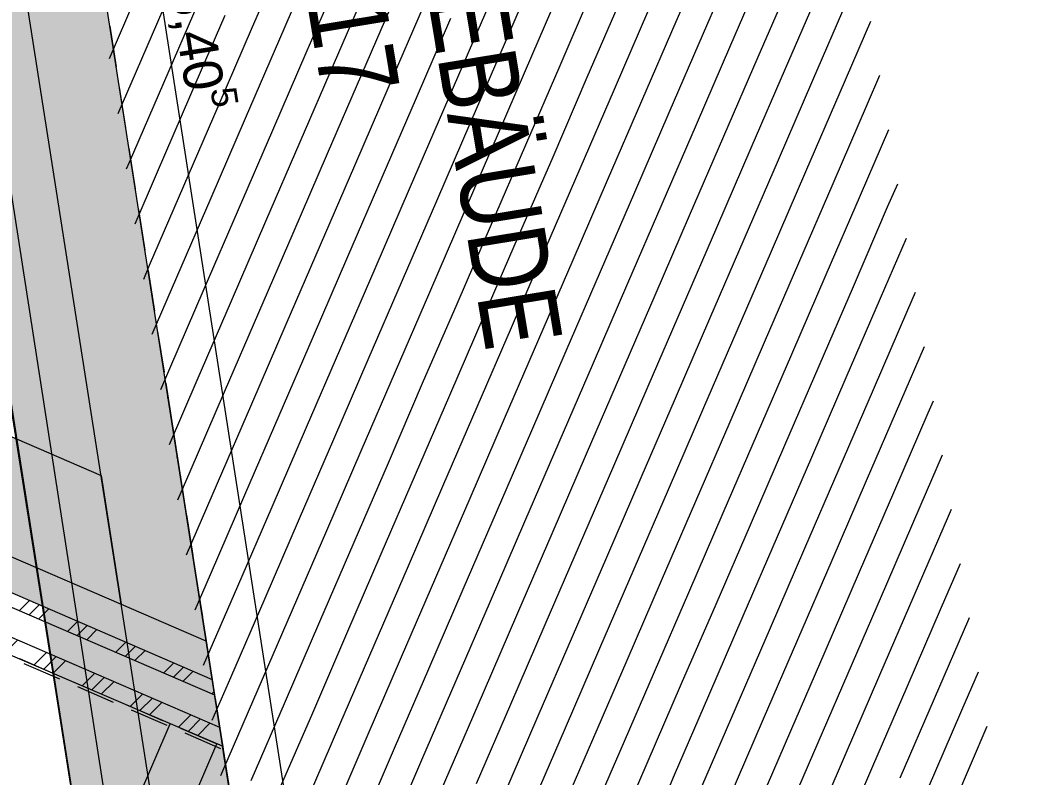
# Model space of a CAD drawing. Header units: millimetres. Extents: x 12535370 to 12592842, y 356201668 to 356234587.
# Drawn here: x 12557001 to 12559566, y 356207941 to 356209884 of the extents above; entities that cross this region are included whole.
import ezdxf
from ezdxf.enums import TextEntityAlignment as Align

# ---------------------------------------------------------------- set-up
doc = ezdxf.new("R2010")
doc.units = ezdxf.units.MM
doc.header["$MEASUREMENT"] = 0
for name, pattern in [('Dot & Dashed', [6702.78, 3527.78, -1763.89, 0, -1411.11]), ('Hidden', [158.75, 105.833333, -52.916667]), ('Strich 2_1mm', [150, 100, -50])]:
    doc.linetypes.add(name, pattern=pattern)
for name, color, linetype in [('New_015 Innenwände', 7, 'Continuous'), ('New_045 Dachkonstruktionen', 7, 'Continuous'), ('New_080 Raumdefinitionen', 7, 'Continuous'), ('New_290 Raster _ Achsen', 7, 'Continuous'), ('New_GRUNDSTÜCKSGRENZE', 7, 'Continuous')]:
    doc.layers.add(name, color=color, linetype=linetype)
for name, color, linetype, lineweight in [('New_015 Innenwände_Pen_No__1', 7, 'Continuous', 13), ('New_045 Dachkonstruktionen_Pen_No__1', 7, 'Continuous', 13), ('New_255 Plangrafiken_Pen_No__1', 7, 'Continuous', 13), ('New_255 Plangrafiken_Pen_No__39', 8, 'Continuous', 13), ('New_290 Raster _ Achsen_Pen_No__108', 7, 'Continuous', 13), ('New_GRUNDSTÜCKSGRENZE_Pen_No__1', 7, 'Continuous', 13)]:
    doc.layers.add(name, color=color, linetype=linetype, lineweight=lineweight)
doc.styles.add('GENERATED_STYLE_1', font='arial.ttf')
doc.styles.add('GENERATED_STYLE_2', font='arial.ttf', dxfattribs={"width": 0.8})
doc.dimstyles.new('GENERATED_STYLE__1', dxfattribs={"dimtxt": 125, "dimasz": 47.5, "dimexe": 0.18, "dimexo": 2, "dimgap": 0, "dimtad": 1, "dimlfac": 0.001, "dimzin": 0, "dimdsep": 46, "dimtxsty": 'GENERATED_STYLE_1', "dimblk": 'ARROWHEAD_2', "dimblk1": 'ARROWHEAD_2', "dimblk2": 'ARROWHEAD_2', "dimcen": 0.09, "dimclrd": 7, "dimclre": 7, "dimclrt": 7, "dimadec": 0, "dimazin": 0, "dimtfac": 1, "dimtdec": 4, "dimtmove": 0, "dimatfit": 3, "dimfxl": 1, "dimtolj": 1, "dimtzin": 0, "dimarcsym": 0})
doc.dimstyles.new('GENERATED_STYLE__2', dxfattribs={"dimtxt": 100, "dimasz": 47.5, "dimexe": 0.18, "dimexo": 2, "dimgap": 0, "dimtad": 1, "dimlfac": 0.001, "dimzin": 0, "dimdsep": 46, "dimtxsty": 'GENERATED_STYLE_1', "dimblk": 'ARROWHEAD_2', "dimblk1": 'ARROWHEAD_2', "dimblk2": 'ARROWHEAD_2', "dimcen": 0.09, "dimclrd": 7, "dimclre": 7, "dimclrt": 7, "dimadec": 0, "dimazin": 0, "dimtfac": 1, "dimtdec": 4, "dimtmove": 0, "dimatfit": 3, "dimfxl": 1, "dimtolj": 1, "dimtzin": 0, "dimarcsym": 0})
pattern_1 = [(45, (12240439.16, 356160438.36), (-88.38835, 88.38835), []), (45, (12240421.48, 356160456.03), (-88.38835, 88.38835), []), (45, (12240403.8, 356160473.71), (-88.38835, 88.38835), [])]
pattern_2 = [(246.636458, (12240439.157, 356160438.356), (-47.701051, 20.606061), [30, -60]), (246.636458, (12240445.16, 356160386.74), (-47.701051, 20.606061), [30, -60]), (306.636458, (12240427.26, 356160410.815), (41.695898, 31.007291), [30, -60]), (306.636458, (12240474.96, 356160390.21), (41.695898, 31.007291), [30, -60]), (6.636458, (12240439.157, 356160438.356), (-6.005153, 51.613352), [30, -60]), (6.636458, (12240486.86, 356160417.75), (-6.005153, 51.613352), [30, -60])]

# ---------------------------------------------------------------- blocks, each defined once
blk = doc.blocks.new('*X17', base_point=(12240439.2, 356160438.4))
at = {"layer": 'New_255 Plangrafiken_Pen_No__39', "color": 8, "linetype": 'Continuous', "lineweight": 13}
for p, q in [((12557684.6, 356210069.6), (12557596.6, 356209865.7)), ((12557684.6, 356210069.6), (12557596.6, 356209865.7)), ((12558771.5, 356210084), (12558683.4, 356209880.1)), ((12558771.5, 356210084), (12558683.4, 356209880.1)), ((12557754.7, 356210039.3), (12557666.6, 356209835.4)), ((12557754.7, 356210039.3), (12557666.6, 356209835.4)), ((12558263.1, 356210061.7), (12558175, 356209857.8)), ((12558263.1, 356210061.7), (12558175, 356209857.8)), ((12558841.6, 356210053.8), (12558753.5, 356209849.8)), ((12558841.6, 356210053.8), (12558753.5, 356209849.8)), ((12558333.2, 356210031.4), (12558245.1, 356209827.5)), ((12558333.2, 356210031.4), (12558245.1, 356209827.5)), ((12558911.6, 356210023.5), (12558823.6, 356209819.6)), ((12558911.6, 356210023.5), (12558823.6, 356209819.6)), ((12557316.3, 356209986.7), (12557229.2, 356209785)), ((12557316.3, 356209986.7), (12557229.2, 356209785)), ((12557824.8, 356210009.1), (12557736.7, 356209805.2)), ((12557824.8, 356210009.1), (12557736.7, 356209805.2)), ((12558403.2, 356210001.2), (12558315.1, 356209797.3)), ((12558403.2, 356210001.2), (12558315.1, 356209797.3)), ((12558981.7, 356209993.2), (12558893.6, 356209789.3)), ((12558981.7, 356209993.2), (12558893.6, 356209789.3)), ((12557894.8, 356209978.8), (12557806.7, 356209774.9)), ((12557894.8, 356209978.8), (12557806.7, 356209774.9)), ((12558473.3, 356209970.9), (12558385.2, 356209767)), ((12558473.3, 356209970.9), (12558385.2, 356209767)), ((12559051.7, 356209963), (12558963.7, 356209759.1)), ((12559051.7, 356209963), (12558963.7, 356209759.1)), ((12557386.4, 356209956.5), (12557298.3, 356209752.6)), ((12557386.4, 356209956.5), (12557298.3, 356209752.6)), ((12557964.9, 356209948.6), (12557876.8, 356209744.7)), ((12557964.9, 356209948.6), (12557876.8, 356209744.7)), ((12558543.3, 356209940.6), (12558455.2, 356209736.7)), ((12558543.3, 356209940.6), (12558455.2, 356209736.7)), ((12557456.5, 356209926.2), (12557368.4, 356209722.3)), ((12557456.5, 356209926.2), (12557368.4, 356209722.3)), ((12558034.9, 356209918.3), (12557946.8, 356209714.4)), ((12558034.9, 356209918.3), (12557946.8, 356209714.4)), ((12558613.4, 356209910.4), (12558525.3, 356209706.5)), ((12558613.4, 356209910.4), (12558525.3, 356209706.5)), ((12559121.8, 356209932.7), (12559033.7, 356209728.8)), ((12559121.8, 356209932.7), (12559033.7, 356209728.8)), ((12557526.5, 356209896), (12557438.4, 356209692.1)), ((12557526.5, 356209896), (12557438.4, 356209692.1)), ((12558105, 356209888), (12558016.9, 356209684.1)), ((12558105, 356209888), (12558016.9, 356209684.1)), ((12557596.6, 356209865.7), (12557508.5, 356209661.8)), ((12557596.6, 356209865.7), (12557508.5, 356209661.8)), ((12558175, 356209857.8), (12558086.9, 356209653.9)), ((12558175, 356209857.8), (12558086.9, 356209653.9)), ((12558683.4, 356209880.1), (12558595.4, 356209676.2)), ((12558683.4, 356209880.1), (12558595.4, 356209676.2)), ((12559182.6, 356209880.9), (12559103.8, 356209698.5)), ((12559182.6, 356209880.9), (12559103.8, 356209698.5)), ((12557666.6, 356209835.4), (12557578.5, 356209631.5)), ((12557666.6, 356209835.4), (12557578.5, 356209631.5)), ((12558753.5, 356209849.8), (12558665.4, 356209645.9)), ((12558753.5, 356209849.8), (12558665.4, 356209645.9)), ((12558245.1, 356209827.5), (12558157, 356209623.6)), ((12558245.1, 356209827.5), (12558157, 356209623.6)), ((12558823.6, 356209819.6), (12558735.5, 356209615.7)), ((12558823.6, 356209819.6), (12558735.5, 356209615.7)), ((12557736.7, 356209805.2), (12557648.6, 356209601.3)), ((12557736.7, 356209805.2), (12557648.6, 356209601.3)), ((12558315.1, 356209797.3), (12558227.1, 356209593.3)), ((12558315.1, 356209797.3), (12558227.1, 356209593.3)), ((12558893.6, 356209789.3), (12558805.5, 356209585.4)), ((12558893.6, 356209789.3), (12558805.5, 356209585.4)), ((12557806.7, 356209774.9), (12557718.6, 356209571)), ((12557806.7, 356209774.9), (12557718.6, 356209571)), ((12558385.2, 356209767), (12558297.1, 356209563.1)), ((12558385.2, 356209767), (12558297.1, 356209563.1)), ((12558963.7, 356209759.1), (12558875.6, 356209555.2)), ((12558963.7, 356209759.1), (12558875.6, 356209555.2)), ((12557298.3, 356209752.6), (12557251.2, 356209643.5)), ((12557298.3, 356209752.6), (12557251.2, 356209643.5)), ((12557876.8, 356209744.7), (12557788.7, 356209540.7)), ((12557876.8, 356209744.7), (12557788.7, 356209540.7)), ((12558455.2, 356209736.7), (12558367.2, 356209532.8)), ((12558455.2, 356209736.7), (12558367.2, 356209532.8)), ((12559033.7, 356209728.8), (12558945.6, 356209524.9)), ((12559033.7, 356209728.8), (12558945.6, 356209524.9)), ((12559205.5, 356209741.7), (12559173.8, 356209668.3)), ((12559205.5, 356209741.7), (12559173.8, 356209668.3)), ((12557368.4, 356209722.3), (12557280.3, 356209518.4)), ((12557368.4, 356209722.3), (12557280.3, 356209518.4)), ((12557946.8, 356209714.4), (12557858.7, 356209510.5)), ((12557946.8, 356209714.4), (12557858.7, 356209510.5)), ((12558525.3, 356209706.5), (12558437.2, 356209502.6)), ((12558525.3, 356209706.5), (12558437.2, 356209502.6)), ((12557438.4, 356209692.1), (12557350.3, 356209488.1)), ((12557438.4, 356209692.1), (12557350.3, 356209488.1)), ((12558016.9, 356209684.1), (12557928.8, 356209480.2)), ((12558016.9, 356209684.1), (12557928.8, 356209480.2)), ((12559103.8, 356209698.5), (12559015.7, 356209494.6)), ((12559103.8, 356209698.5), (12559015.7, 356209494.6)), ((12557508.5, 356209661.8), (12557420.4, 356209457.9)), ((12557508.5, 356209661.8), (12557420.4, 356209457.9)), ((12558086.9, 356209653.9), (12557998.9, 356209450)), ((12558086.9, 356209653.9), (12557998.9, 356209450)), ((12558595.4, 356209676.2), (12558507.3, 356209472.3)), ((12558595.4, 356209676.2), (12558507.3, 356209472.3)), ((12559173.8, 356209668.3), (12559085.7, 356209464.4)), ((12559173.8, 356209668.3), (12559085.7, 356209464.4)), ((12557578.5, 356209631.5), (12557490.4, 356209427.6)), ((12557578.5, 356209631.5), (12557490.4, 356209427.6)), ((12558665.4, 356209645.9), (12558577.3, 356209442)), ((12558665.4, 356209645.9), (12558577.3, 356209442)), ((12557648.6, 356209601.3), (12557560.5, 356209397.4)), ((12557648.6, 356209601.3), (12557560.5, 356209397.4)), ((12558157, 356209623.6), (12558068.9, 356209419.7)), ((12558157, 356209623.6), (12558068.9, 356209419.7)), ((12558735.5, 356209615.7), (12558647.4, 356209411.8)), ((12558735.5, 356209615.7), (12558647.4, 356209411.8)), ((12559228.5, 356209602.5), (12559155.8, 356209434.1)), ((12559228.5, 356209602.5), (12559155.8, 356209434.1)), ((12558227.1, 356209593.3), (12558139, 356209389.4)), ((12558227.1, 356209593.3), (12558139, 356209389.4)), ((12558805.5, 356209585.4), (12558717.4, 356209381.5)), ((12558805.5, 356209585.4), (12558717.4, 356209381.5)), ((12557718.6, 356209571), (12557630.6, 356209367.1)), ((12557718.6, 356209571), (12557630.6, 356209367.1)), ((12558297.1, 356209563.1), (12558209, 356209359.2)), ((12558297.1, 356209563.1), (12558209, 356209359.2)), ((12558875.6, 356209555.2), (12558787.5, 356209351.2)), ((12558875.6, 356209555.2), (12558787.5, 356209351.2)), ((12557788.7, 356209540.7), (12557700.6, 356209336.8)), ((12557788.7, 356209540.7), (12557700.6, 356209336.8)), ((12558367.2, 356209532.8), (12558279.1, 356209328.9)), ((12558367.2, 356209532.8), (12558279.1, 356209328.9)), ((12558945.6, 356209524.9), (12558857.5, 356209321)), ((12558945.6, 356209524.9), (12558857.5, 356209321)), ((12557280.3, 356209518.4), (12557273.2, 356209501.9)), ((12557280.3, 356209518.4), (12557273.2, 356209501.9)), ((12557858.7, 356209510.5), (12557770.7, 356209306.6)), ((12557858.7, 356209510.5), (12557770.7, 356209306.6)), ((12558437.2, 356209502.6), (12558349.1, 356209298.6)), ((12558437.2, 356209502.6), (12558349.1, 356209298.6)), ((12557350.3, 356209488.1), (12557295.1, 356209360.3)), ((12557350.3, 356209488.1), (12557295.1, 356209360.3)), ((12557928.8, 356209480.2), (12557840.7, 356209276.3)), ((12557928.8, 356209480.2), (12557840.7, 356209276.3)), ((12558507.3, 356209472.3), (12558419.2, 356209268.4)), ((12558507.3, 356209472.3), (12558419.2, 356209268.4)), ((12559015.7, 356209494.6), (12558927.6, 356209290.7)), ((12559015.7, 356209494.6), (12558927.6, 356209290.7)), ((12557420.4, 356209457.9), (12557332.3, 356209254)), ((12557420.4, 356209457.9), (12557332.3, 356209254)), ((12557998.9, 356209450), (12557910.8, 356209246)), ((12557998.9, 356209450), (12557910.8, 356209246)), ((12559085.7, 356209464.4), (12558997.7, 356209260.5)), ((12559085.7, 356209464.4), (12558997.7, 356209260.5)), ((12559251.5, 356209463.3), (12559225.8, 356209403.8)), ((12559251.5, 356209463.3), (12559225.8, 356209403.8)), ((12557490.4, 356209427.6), (12557402.4, 356209223.7)), ((12557490.4, 356209427.6), (12557402.4, 356209223.7)), ((12558577.3, 356209442), (12558489.2, 356209238.1)), ((12558577.3, 356209442), (12558489.2, 356209238.1)), ((12559155.8, 356209434.1), (12559067.7, 356209230.2)), ((12559155.8, 356209434.1), (12559067.7, 356209230.2)), ((12557560.5, 356209397.4), (12557472.4, 356209193.4)), ((12557560.5, 356209397.4), (12557472.4, 356209193.4)), ((12558068.9, 356209419.7), (12557980.8, 356209215.8)), ((12558068.9, 356209419.7), (12557980.8, 356209215.8)), ((12558647.4, 356209411.8), (12558559.3, 356209207.9)), ((12558647.4, 356209411.8), (12558559.3, 356209207.9)), ((12559225.8, 356209403.8), (12559137.8, 356209199.9)), ((12559225.8, 356209403.8), (12559137.8, 356209199.9)), ((12558139, 356209389.4), (12558050.9, 356209185.5)), ((12558139, 356209389.4), (12558050.9, 356209185.5)), ((12558717.4, 356209381.5), (12558629.3, 356209177.6)), ((12558717.4, 356209381.5), (12558629.3, 356209177.6)), ((12557630.6, 356209367.1), (12557542.5, 356209163.2)), ((12557630.6, 356209367.1), (12557542.5, 356209163.2)), ((12558209, 356209359.2), (12558120.9, 356209155.3)), ((12558209, 356209359.2), (12558120.9, 356209155.3)), ((12558787.5, 356209351.2), (12558699.4, 356209147.3)), ((12558787.5, 356209351.2), (12558699.4, 356209147.3)), ((12557700.6, 356209336.8), (12557612.5, 356209132.9)), ((12557700.6, 356209336.8), (12557612.5, 356209132.9)), ((12558279.1, 356209328.9), (12558191, 356209125)), ((12558279.1, 356209328.9), (12558191, 356209125)), ((12558857.5, 356209321), (12558769.5, 356209117.1)), ((12558857.5, 356209321), (12558769.5, 356209117.1)), ((12559274.5, 356209324.1), (12559207.8, 356209169.7)), ((12559274.5, 356209324.1), (12559207.8, 356209169.7)), ((12557770.7, 356209306.6), (12557682.6, 356209102.7)), ((12557770.7, 356209306.6), (12557682.6, 356209102.7)), ((12558349.1, 356209298.6), (12558261, 356209094.7)), ((12558349.1, 356209298.6), (12558261, 356209094.7)), ((12557840.7, 356209276.3), (12557752.6, 356209072.4)), ((12557840.7, 356209276.3), (12557752.6, 356209072.4)), ((12558419.2, 356209268.4), (12558331.1, 356209064.5)), ((12558419.2, 356209268.4), (12558331.1, 356209064.5)), ((12558927.6, 356209290.7), (12558839.5, 356209086.8)), ((12558927.6, 356209290.7), (12558839.5, 356209086.8)), ((12557332.3, 356209254), (12557317.1, 356209218.8)), ((12557332.3, 356209254), (12557317.1, 356209218.8)), ((12557910.8, 356209246), (12557822.7, 356209042.1)), ((12557910.8, 356209246), (12557822.7, 356209042.1)), ((12558997.7, 356209260.5), (12558909.6, 356209056.5)), ((12558997.7, 356209260.5), (12558909.6, 356209056.5)), ((12557402.4, 356209223.7), (12557339.1, 356209077.2)), ((12557402.4, 356209223.7), (12557339.1, 356209077.2)), ((12557980.8, 356209215.8), (12557892.7, 356209011.9)), ((12557980.8, 356209215.8), (12557892.7, 356209011.9)), ((12558489.2, 356209238.1), (12558401.2, 356209034.2)), ((12558489.2, 356209238.1), (12558401.2, 356209034.2)), ((12559067.7, 356209230.2), (12558979.6, 356209026.3)), ((12559067.7, 356209230.2), (12558979.6, 356209026.3)), ((12557472.4, 356209193.4), (12557384.3, 356208989.5)), ((12557472.4, 356209193.4), (12557384.3, 356208989.5)), ((12558559.3, 356209207.9), (12558471.2, 356209003.9)), ((12558559.3, 356209207.9), (12558471.2, 356209003.9)), ((12559137.8, 356209199.9), (12559049.7, 356208996)), ((12559137.8, 356209199.9), (12559049.7, 356208996)), ((12558050.9, 356209185.5), (12557962.8, 356208981.6)), ((12558050.9, 356209185.5), (12557962.8, 356208981.6)), ((12558629.3, 356209177.6), (12558541.3, 356208973.7)), ((12558629.3, 356209177.6), (12558541.3, 356208973.7)), ((12559207.8, 356209169.7), (12559119.7, 356208965.8)), ((12559207.8, 356209169.7), (12559119.7, 356208965.8)), ((12559297.5, 356209184.9), (12559277.9, 356209139.4)), ((12559297.5, 356209184.9), (12559277.9, 356209139.4)), ((12557542.5, 356209163.2), (12557454.4, 356208959.3)), ((12557542.5, 356209163.2), (12557454.4, 356208959.3)), ((12558120.9, 356209155.3), (12558032.8, 356208951.3)), ((12558120.9, 356209155.3), (12558032.8, 356208951.3)), ((12558699.4, 356209147.3), (12558611.3, 356208943.4)), ((12558699.4, 356209147.3), (12558611.3, 356208943.4)), ((12559277.9, 356209139.4), (12559189.8, 356208935.5)), ((12559277.9, 356209139.4), (12559189.8, 356208935.5)), ((12557612.5, 356209132.9), (12557524.4, 356208929)), ((12557612.5, 356209132.9), (12557524.4, 356208929)), ((12558191, 356209125), (12558102.9, 356208921.1)), ((12558191, 356209125), (12558102.9, 356208921.1)), ((12558769.5, 356209117.1), (12558681.4, 356208913.2)), ((12558769.5, 356209117.1), (12558681.4, 356208913.2)), ((12557682.6, 356209102.7), (12557594.5, 356208898.7)), ((12557682.6, 356209102.7), (12557594.5, 356208898.7)), ((12558261, 356209094.7), (12558173, 356208890.8)), ((12558261, 356209094.7), (12558173, 356208890.8)), ((12557752.6, 356209072.4), (12557664.5, 356208868.5)), ((12557752.6, 356209072.4), (12557664.5, 356208868.5)), ((12558331.1, 356209064.5), (12558243, 356208860.6)), ((12558331.1, 356209064.5), (12558243, 356208860.6)), ((12558839.5, 356209086.8), (12558751.4, 356208882.9)), ((12558839.5, 356209086.8), (12558751.4, 356208882.9)), ((12557822.7, 356209042.1), (12557734.6, 356208838.2)), ((12557822.7, 356209042.1), (12557734.6, 356208838.2)), ((12558909.6, 356209056.5), (12558821.5, 356208852.6)), ((12558909.6, 356209056.5), (12558821.5, 356208852.6)), ((12559320.5, 356209045.7), (12559259.8, 356208905.2)), ((12559320.5, 356209045.7), (12559259.8, 356208905.2)), ((12557892.7, 356209011.9), (12557804.7, 356208808)), ((12557892.7, 356209011.9), (12557804.7, 356208808)), ((12558401.2, 356209034.2), (12558313.1, 356208830.3)), ((12558401.2, 356209034.2), (12558313.1, 356208830.3)), ((12558979.6, 356209026.3), (12558891.5, 356208822.4)), ((12558979.6, 356209026.3), (12558891.5, 356208822.4)), ((12557384.3, 356208989.5), (12557361, 356208935.6)), ((12557384.3, 356208989.5), (12557361, 356208935.6)), ((12558471.2, 356209003.9), (12558383.1, 356208800)), ((12558471.2, 356209003.9), (12558383.1, 356208800)), ((12559049.7, 356208996), (12558961.6, 356208792.1)), ((12559049.7, 356208996), (12558961.6, 356208792.1)), ((12557454.4, 356208959.3), (12557383, 356208794.1)), ((12557454.4, 356208959.3), (12557383, 356208794.1)), ((12557962.8, 356208981.6), (12557874.7, 356208777.7)), ((12557962.8, 356208981.6), (12557874.7, 356208777.7)), ((12558541.3, 356208973.7), (12558453.2, 356208769.8)), ((12558541.3, 356208973.7), (12558453.2, 356208769.8)), ((12559119.7, 356208965.8), (12559031.6, 356208761.8)), ((12559119.7, 356208965.8), (12559031.6, 356208761.8)), ((12558032.8, 356208951.3), (12557944.8, 356208747.4)), ((12558032.8, 356208951.3), (12557944.8, 356208747.4)), ((12558611.3, 356208943.4), (12558523.2, 356208739.5)), ((12558611.3, 356208943.4), (12558523.2, 356208739.5)), ((12559189.8, 356208935.5), (12559101.7, 356208731.6)), ((12559189.8, 356208935.5), (12559101.7, 356208731.6)), ((12557524.4, 356208929), (12557436.3, 356208725.1)), ((12557524.4, 356208929), (12557436.3, 356208725.1)), ((12558102.9, 356208921.1), (12558014.8, 356208717.2)), ((12558102.9, 356208921.1), (12558014.8, 356208717.2)), ((12558681.4, 356208913.2), (12558593.3, 356208709.2)), ((12558681.4, 356208913.2), (12558593.3, 356208709.2)), ((12557594.5, 356208898.7), (12557506.4, 356208694.8)), ((12557594.5, 356208898.7), (12557506.4, 356208694.8)), ((12558173, 356208890.8), (12558084.9, 356208686.9)), ((12558173, 356208890.8), (12558084.9, 356208686.9)), ((12558751.4, 356208882.9), (12558663.3, 356208679)), ((12558751.4, 356208882.9), (12558663.3, 356208679)), ((12559259.8, 356208905.2), (12559171.7, 356208701.3)), ((12559259.8, 356208905.2), (12559171.7, 356208701.3)), ((12559343.5, 356208906.5), (12559329.9, 356208875)), ((12559343.5, 356208906.5), (12559329.9, 356208875)), ((12557664.5, 356208868.5), (12557576.5, 356208664.6)), ((12557664.5, 356208868.5), (12557576.5, 356208664.6)), ((12558243, 356208860.6), (12558154.9, 356208656.6)), ((12558243, 356208860.6), (12558154.9, 356208656.6)), ((12559329.9, 356208875), (12559241.8, 356208671.1)), ((12559329.9, 356208875), (12559241.8, 356208671.1)), ((12557734.6, 356208838.2), (12557646.5, 356208634.3)), ((12557734.6, 356208838.2), (12557646.5, 356208634.3)), ((12558821.5, 356208852.6), (12558733.4, 356208648.7)), ((12558821.5, 356208852.6), (12558733.4, 356208648.7)), ((12557804.7, 356208808), (12557716.6, 356208604)), ((12557804.7, 356208808), (12557716.6, 356208604)), ((12558313.1, 356208830.3), (12558225, 356208626.4)), ((12558313.1, 356208830.3), (12558225, 356208626.4)), ((12558891.5, 356208822.4), (12558803.4, 356208618.5)), ((12558891.5, 356208822.4), (12558803.4, 356208618.5)), ((12558383.1, 356208800), (12558295, 356208596.1)), ((12558383.1, 356208800), (12558295, 356208596.1)), ((12558961.6, 356208792.1), (12558873.5, 356208588.2)), ((12558961.6, 356208792.1), (12558873.5, 356208588.2)), ((12557874.7, 356208777.7), (12557786.6, 356208573.8)), ((12557874.7, 356208777.7), (12557786.6, 356208573.8)), ((12558453.2, 356208769.8), (12558365.1, 356208565.9)), ((12558453.2, 356208769.8), (12558365.1, 356208565.9)), ((12559031.6, 356208761.8), (12558943.6, 356208557.9)), ((12559031.6, 356208761.8), (12558943.6, 356208557.9)), ((12559366.5, 356208767.3), (12559311.9, 356208640.8)), ((12559366.5, 356208767.3), (12559311.9, 356208640.8)), ((12557944.8, 356208747.4), (12557856.7, 356208543.5)), ((12557944.8, 356208747.4), (12557856.7, 356208543.5)), ((12558523.2, 356208739.5), (12558435.1, 356208535.6)), ((12558523.2, 356208739.5), (12558435.1, 356208535.6)), ((12559101.7, 356208731.6), (12559013.6, 356208527.7)), ((12559101.7, 356208731.6), (12559013.6, 356208527.7)), ((12557436.3, 356208725.1), (12557405, 356208652.5)), ((12557436.3, 356208725.1), (12557405, 356208652.5)), ((12558014.8, 356208717.2), (12557926.7, 356208513.3)), ((12558014.8, 356208717.2), (12557926.7, 356208513.3)), ((12558593.3, 356208709.2), (12558505.2, 356208505.3)), ((12558593.3, 356208709.2), (12558505.2, 356208505.3)), ((12557506.4, 356208694.8), (12557427, 356208511)), ((12557506.4, 356208694.8), (12557427, 356208511)), ((12558084.9, 356208686.9), (12557996.8, 356208483)), ((12558084.9, 356208686.9), (12557996.8, 356208483)), ((12558663.3, 356208679), (12558575.3, 356208475.1)), ((12558663.3, 356208679), (12558575.3, 356208475.1)), ((12559171.7, 356208701.3), (12559083.7, 356208497.4)), ((12559171.7, 356208701.3), (12559083.7, 356208497.4)), ((12557576.5, 356208664.6), (12557488.4, 356208460.7)), ((12557576.5, 356208664.6), (12557488.4, 356208460.7)), ((12558154.9, 356208656.6), (12558066.8, 356208452.7)), ((12558154.9, 356208656.6), (12558066.8, 356208452.7)), ((12559241.8, 356208671.1), (12559153.7, 356208467.1)), ((12559241.8, 356208671.1), (12559153.7, 356208467.1)), ((12557646.5, 356208634.3), (12557558.4, 356208430.4)), ((12557646.5, 356208634.3), (12557558.4, 356208430.4)), ((12558225, 356208626.4), (12558136.9, 356208422.5)), ((12558225, 356208626.4), (12558136.9, 356208422.5)), ((12558733.4, 356208648.7), (12558645.3, 356208444.8)), ((12558733.4, 356208648.7), (12558645.3, 356208444.8)), ((12559311.9, 356208640.8), (12559223.8, 356208436.9)), ((12559311.9, 356208640.8), (12559223.8, 356208436.9)), ((12559389.5, 356208628.1), (12559381.9, 356208610.5)), ((12559389.5, 356208628.1), (12559381.9, 356208610.5)), ((12557716.6, 356208604), (12557628.5, 356208400.1)), ((12557716.6, 356208604), (12557628.5, 356208400.1)), ((12558803.4, 356208618.5), (12558715.4, 356208414.5)), ((12558803.4, 356208618.5), (12558715.4, 356208414.5)), ((12559381.9, 356208610.5), (12559293.8, 356208406.6)), ((12559381.9, 356208610.5), (12559293.8, 356208406.6)), ((12558295, 356208596.1), (12558206.9, 356208392.2)), ((12558295, 356208596.1), (12558206.9, 356208392.2)), ((12558873.5, 356208588.2), (12558785.4, 356208384.3)), ((12558873.5, 356208588.2), (12558785.4, 356208384.3)), ((12557786.6, 356208573.8), (12557698.5, 356208369.9)), ((12557786.6, 356208573.8), (12557698.5, 356208369.9)), ((12558365.1, 356208565.9), (12558277, 356208361.9)), ((12558365.1, 356208565.9), (12558277, 356208361.9)), ((12558943.6, 356208557.9), (12558855.5, 356208354)), ((12558943.6, 356208557.9), (12558855.5, 356208354)), ((12557856.7, 356208543.5), (12557768.6, 356208339.6)), ((12557856.7, 356208543.5), (12557768.6, 356208339.6)), ((12558435.1, 356208535.6), (12558347.1, 356208331.7)), ((12558435.1, 356208535.6), (12558347.1, 356208331.7)), ((12559013.6, 356208527.7), (12558925.5, 356208323.8)), ((12559013.6, 356208527.7), (12558925.5, 356208323.8)), ((12557926.7, 356208513.3), (12557838.6, 356208309.3)), ((12557926.7, 356208513.3), (12557838.6, 356208309.3)), ((12558505.2, 356208505.3), (12558417.1, 356208301.4)), ((12558505.2, 356208505.3), (12558417.1, 356208301.4)), ((12559083.7, 356208497.4), (12558995.6, 356208293.5)), ((12559083.7, 356208497.4), (12558995.6, 356208293.5)), ((12557996.8, 356208483), (12557908.7, 356208279.1)), ((12557996.8, 356208483), (12557908.7, 356208279.1)), ((12558575.3, 356208475.1), (12558487.2, 356208271.2)), ((12558575.3, 356208475.1), (12558487.2, 356208271.2)), ((12559412.5, 356208488.9), (12559363.9, 356208376.4)), ((12559412.5, 356208488.9), (12559363.9, 356208376.4)), ((12557488.4, 356208460.7), (12557448.9, 356208369.4)), ((12557488.4, 356208460.7), (12557448.9, 356208369.4)), ((12558066.8, 356208452.7), (12557978.8, 356208248.8)), ((12558066.8, 356208452.7), (12557978.8, 356208248.8)), ((12559153.7, 356208467.1), (12559065.6, 356208263.2)), ((12559153.7, 356208467.1), (12559065.6, 356208263.2)), ((12557558.4, 356208430.4), (12557470.9, 356208227.8)), ((12557558.4, 356208430.4), (12557470.9, 356208227.8)), ((12558136.9, 356208422.5), (12558048.8, 356208218.6)), ((12558136.9, 356208422.5), (12558048.8, 356208218.6)), ((12558645.3, 356208444.8), (12558557.2, 356208240.9)), ((12558645.3, 356208444.8), (12558557.2, 356208240.9)), ((12559223.8, 356208436.9), (12559135.7, 356208233)), ((12559223.8, 356208436.9), (12559135.7, 356208233)), ((12557628.5, 356208400.1), (12557540.4, 356208196.2)), ((12557628.5, 356208400.1), (12557540.4, 356208196.2)), ((12558715.4, 356208414.5), (12558627.3, 356208210.6)), ((12558715.4, 356208414.5), (12558627.3, 356208210.6)), ((12559293.8, 356208406.6), (12559205.7, 356208202.7)), ((12559293.8, 356208406.6), (12559205.7, 356208202.7)), ((12557698.5, 356208369.9), (12557610.4, 356208166)), ((12557698.5, 356208369.9), (12557610.4, 356208166)), ((12558206.9, 356208392.2), (12558118.9, 356208188.3)), ((12558206.9, 356208392.2), (12558118.9, 356208188.3)), ((12558785.4, 356208384.3), (12558697.3, 356208180.4)), ((12558785.4, 356208384.3), (12558697.3, 356208180.4)), ((12559363.9, 356208376.4), (12559275.8, 356208172.4)), ((12559363.9, 356208376.4), (12559275.8, 356208172.4)), ((12558277, 356208361.9), (12558188.9, 356208158)), ((12558277, 356208361.9), (12558188.9, 356208158)), ((12558855.5, 356208354), (12558767.4, 356208150.1)), ((12558855.5, 356208354), (12558767.4, 356208150.1)), ((12559433.9, 356208346.1), (12559345.8, 356208142.2)), ((12559433.9, 356208346.1), (12559345.8, 356208142.2)), ((12559435.5, 356208349.7), (12559433.9, 356208346.1)), ((12559435.5, 356208349.7), (12559433.9, 356208346.1)), ((12557768.6, 356208339.6), (12557680.5, 356208135.7)), ((12557768.6, 356208339.6), (12557680.5, 356208135.7)), ((12558347.1, 356208331.7), (12558259, 356208127.8)), ((12558347.1, 356208331.7), (12558259, 356208127.8)), ((12558925.5, 356208323.8), (12558837.4, 356208119.8)), ((12558925.5, 356208323.8), (12558837.4, 356208119.8)), ((12557838.6, 356208309.3), (12557750.6, 356208105.4)), ((12557838.6, 356208309.3), (12557750.6, 356208105.4)), ((12558417.1, 356208301.4), (12558329, 356208097.5)), ((12558417.1, 356208301.4), (12558329, 356208097.5)), ((12558995.6, 356208293.5), (12558907.5, 356208089.6)), ((12558995.6, 356208293.5), (12558907.5, 356208089.6)), ((12557908.7, 356208279.1), (12557820.6, 356208075.2)), ((12557908.7, 356208279.1), (12557820.6, 356208075.2)), ((12558487.2, 356208271.2), (12558399.1, 356208067.3)), ((12558487.2, 356208271.2), (12558399.1, 356208067.3)), ((12557978.8, 356208248.8), (12557890.7, 356208044.9)), ((12557978.8, 356208248.8), (12557890.7, 356208044.9)), ((12558557.2, 356208240.9), (12558469.1, 356208037)), ((12558557.2, 356208240.9), (12558469.1, 356208037)), ((12559065.6, 356208263.2), (12558977.5, 356208059.3)), ((12559065.6, 356208263.2), (12558977.5, 356208059.3)), ((12558048.8, 356208218.6), (12557960.7, 356208014.7)), ((12558048.8, 356208218.6), (12557960.7, 356208014.7)), ((12559135.7, 356208233), (12559047.6, 356208029.1)), ((12559135.7, 356208233), (12559047.6, 356208029.1)), ((12557540.4, 356208196.2), (12557492.9, 356208086.3)), ((12557540.4, 356208196.2), (12557492.9, 356208086.3)), ((12558627.3, 356208210.6), (12558539.2, 356208006.7)), ((12558627.3, 356208210.6), (12558539.2, 356208006.7)), ((12559205.7, 356208202.7), (12559117.7, 356207998.8)), ((12559205.7, 356208202.7), (12559117.7, 356207998.8)), ((12559458.5, 356208210.5), (12559415.9, 356208111.9)), ((12559458.5, 356208210.5), (12559415.9, 356208111.9)), ((12557610.4, 356208166), (12557522.4, 356207962.1)), ((12557610.4, 356208166), (12557522.4, 356207962.1)), ((12558118.9, 356208188.3), (12558030.8, 356207984.4)), ((12558118.9, 356208188.3), (12558030.8, 356207984.4)), ((12558697.3, 356208180.4), (12558609.2, 356207976.5)), ((12558697.3, 356208180.4), (12558609.2, 356207976.5)), ((12559275.8, 356208172.4), (12559187.7, 356207968.5)), ((12559275.8, 356208172.4), (12559187.7, 356207968.5)), ((12558188.9, 356208158), (12558100.8, 356207954.1)), ((12558188.9, 356208158), (12558100.8, 356207954.1)), ((12558767.4, 356208150.1), (12558679.3, 356207946.2)), ((12558767.4, 356208150.1), (12558679.3, 356207946.2)), ((12559345.8, 356208142.2), (12559257.8, 356207938.3)), ((12559345.8, 356208142.2), (12559257.8, 356207938.3)), ((12557680.5, 356208135.7), (12557592.4, 356207931.8)), ((12557680.5, 356208135.7), (12557592.4, 356207931.8)), ((12558259, 356208127.8), (12558170.9, 356207923.9)), ((12558259, 356208127.8), (12558170.9, 356207923.9)), ((12558837.4, 356208119.8), (12558749.4, 356207915.9)), ((12558837.4, 356208119.8), (12558749.4, 356207915.9)), ((12557750.6, 356208105.4), (12557662.5, 356207901.5)), ((12557750.6, 356208105.4), (12557662.5, 356207901.5)), ((12558329, 356208097.5), (12558240.9, 356207893.6)), ((12558329, 356208097.5), (12558240.9, 356207893.6)), ((12558907.5, 356208089.6), (12558819.4, 356207885.7)), ((12558907.5, 356208089.6), (12558819.4, 356207885.7)), ((12559415.9, 356208111.9), (12559327.8, 356207908)), ((12559415.9, 356208111.9), (12559327.8, 356207908)), ((12557820.6, 356208075.2), (12557732.5, 356207871.3)), ((12557820.6, 356208075.2), (12557732.5, 356207871.3)), ((12558399.1, 356208067.3), (12558311, 356207863.3)), ((12558399.1, 356208067.3), (12558311, 356207863.3)), ((12559481.5, 356208071.3), (12559397.9, 356207877.8)), ((12559481.5, 356208071.3), (12559397.9, 356207877.8)), ((12557890.7, 356208044.9), (12557802.6, 356207841)), ((12557890.7, 356208044.9), (12557802.6, 356207841)), ((12558469.1, 356208037), (12558381, 356207833.1)), ((12558469.1, 356208037), (12558381, 356207833.1)), ((12558977.5, 356208059.3), (12558889.5, 356207855.4)), ((12558977.5, 356208059.3), (12558889.5, 356207855.4)), ((12557960.7, 356208014.7), (12557872.6, 356207810.7)), ((12557960.7, 356208014.7), (12557872.6, 356207810.7)), ((12559047.6, 356208029.1), (12558959.5, 356207825.2)), ((12559047.6, 356208029.1), (12558959.5, 356207825.2)), ((12558030.8, 356207984.4), (12557942.7, 356207780.5)), ((12558030.8, 356207984.4), (12557942.7, 356207780.5)), ((12558539.2, 356208006.7), (12558451.1, 356207802.8)), ((12558539.2, 356208006.7), (12558451.1, 356207802.8)), ((12559117.7, 356207998.8), (12559029.6, 356207794.9)), ((12559117.7, 356207998.8), (12559029.6, 356207794.9)), ((12557522.4, 356207962.1), (12557514.9, 356207944.7)), ((12557522.4, 356207962.1), (12557514.9, 356207944.7)), ((12558609.2, 356207976.5), (12558521.2, 356207772.6)), ((12558609.2, 356207976.5), (12558521.2, 356207772.6)), ((12559187.7, 356207968.5), (12559099.6, 356207764.6)), ((12559187.7, 356207968.5), (12559099.6, 356207764.6)), ((12558100.8, 356207954.1), (12558012.7, 356207750.2)), ((12558100.8, 356207954.1), (12558012.7, 356207750.2)), ((12558679.3, 356207946.2), (12558591.2, 356207742.3)), ((12558679.3, 356207946.2), (12558591.2, 356207742.3))]:
    blk.add_line(p, q, dxfattribs=at)
blk = doc.blocks.new('Fill_3', base_point=(12240439.2, 356160438.4))
at = {"layer": 'New_255 Plangrafiken_Pen_No__39', "color": 8, "linetype": 'Continuous', "lineweight": 13}
blk.add_blockref('*X17', (12240439.2, 356160438.4), dxfattribs=at)
blk = doc.blocks.new('Wall_16', base_point=(12557382.8, 356206312.4))
at = {"layer": 'New_015 Innenwände', "linetype": 'Continuous', "lineweight": 0, "true_color": 0x000000}
h = blk.add_hatch(dxfattribs=at)
h.set_pattern_fill('DÄMMSTOFF__POLYSTYROL_EPS', color=18, style=0, pattern_type=2)
h.set_pattern_definition([(188.904774, (12240439.157, 356160438.356), (-8.0432645, 51.3352306), [30, -60]), (188.904774, (12240398.72, 356160405.72), (-8.0432645, 51.3352306), [30, -60]), (248.904774, (12240409.52, 356160433.71), (-48.479246, 18.701944), [30, -60]), (248.904774, (12240417.56, 356160382.377), (-48.479246, 18.701944), [30, -60]), (308.904774, (12240439.157, 356160438.356), (40.4359815, 32.633287), [30, -60]), (308.904774, (12240447.2, 356160387.02), (40.4359815, 32.633287), [30, -60])])
h.paths.add_polyline_path([(12557778, 356206374.3), (12555446, 356221257.8), (12555248.5, 356221226.8), (12557580.4, 356206343.4)])
h = blk.add_hatch(dxfattribs=at)
h.set_pattern_fill('BETON_BEWEHRT_SN46', color=18, style=0, pattern_type=2)
h.set_pattern_definition([(45, (12240439.16, 356160438.36), (-70.710678, 70.710678), [30, -20]), (45, (12240403.8, 356160473.71), (-70.710678, 70.710678), [100, 0])])
h.paths.add_polyline_path([(12557580.4, 356206343.4), (12555248.5, 356221226.8), (12555050.9, 356221195.8), (12557382.8, 356206312.4)])
at = {"layer": 'New_015 Innenwände_Pen_No__1', "color": 7, "linetype": 'Continuous', "lineweight": 13}
blk.add_line((12557580.4, 356206343.4), (12555248.5, 356221226.8), dxfattribs=at)
at = {"layer": 'New_015 Innenwände_Pen_No__1', "color": 7, "linetype": 'Continuous', "lineweight": 13, "flags": 128}
for points in [[(12557778, 356206374.3), (12555446, 356221257.8)], [(12555050.9, 356221195.8), (12557382.8, 356206312.4)]]:
    blk.add_lwpolyline(points, dxfattribs=at)
blk = doc.blocks.new('Roof_2', base_point=(12557854.8, 356205888.1))
at = {"layer": 'New_045 Dachkonstruktionen', "linetype": 'Continuous', "lineweight": 0, "true_color": 0x000000}
h = blk.add_hatch(dxfattribs=at)
h.set_pattern_fill('DÄMMSTOFF__POLYSTYROL_EPS', color=18, style=0, pattern_type=2)
h.set_pattern_definition(pattern_2)
h.paths.add_polyline_path([(12554612.4, 356209529.1), (12557260.5, 356208385.2), (12557208.7, 356208715.6), (12556991.6, 356208809.4), (12554724.5, 356209788.8)])
h = blk.add_hatch(dxfattribs=at)
h.set_pattern_fill('DÄMMSTOFF__POLYSTYROL_EPS', color=18, style=0, pattern_type=2)
h.set_pattern_definition(pattern_2)
h.paths.add_polyline_path([(12557493.5, 356208192.1), (12557478, 356208291.2), (12557477.6, 356208291.4), (12557260.5, 356208385.2), (12554612.4, 356209529.1), (12554578.7, 356209451.2)])
h = blk.add_hatch(dxfattribs=at)
h.set_pattern_fill('HOLZWERKSTOFF', color=18, style=0, pattern_type=2)
h.set_pattern_definition(pattern_1)
h.paths.add_polyline_path([(12557499.8, 356208152.4), (12557493.5, 356208192.1), (12554578.7, 356209451.2), (12554565.3, 356209420.1)])
h = blk.add_hatch(dxfattribs=at)
h.set_pattern_fill('HOLZWERKSTOFF', color=18, style=0, pattern_type=2)
h.set_pattern_definition(pattern_1)
h.paths.add_polyline_path([(12557520.5, 356208020.2), (12557512.7, 356208069.8), (12554537.2, 356209355.2), (12554520.4, 356209316.2)])
h = blk.add_hatch(dxfattribs=at)
h.set_pattern_fill('BETON_BEWEHRT_SN46', color=18, style=0, pattern_type=2)
h.set_pattern_definition([(201.636458, (12240439.16, 356160438.36), (-36.87161, 92.954206), [30, -20]), (201.636458, (12240457.59, 356160391.88), (-36.87161, 92.954206), [100, 0])])
h.paths.add_polyline_path([(12557426.2, 356208621.7), (12557374.3, 356208952.2), (12557374.1, 356208952.3), (12557425.9, 356208621.9)])
h = blk.add_hatch(dxfattribs=at)
h.set_pattern_fill('DÄMMSTOFF__POLYSTYROL_EPS', color=18, style=0, pattern_type=2)
h.set_pattern_definition(pattern_2)
h.paths.add_polyline_path([(12557426.2, 356208621.7), (12557425.9, 356208621.9), (12557477.6, 356208291.4), (12557478, 356208291.2)])
at = {"layer": 'New_045 Dachkonstruktionen_Pen_No__1', "color": 7, "linetype": 'Continuous', "lineweight": 13}
for p, q in [((12554578.7, 356209451.2), (12557493.5, 356208192.1)), ((12554565.3, 356209420.1), (12557499.8, 356208152.4)), ((12554537.2, 356209355.2), (12557512.7, 356208069.8)), ((12557374.1, 356208952.3), (12557374.3, 356208952.2)), ((12557208.7, 356208715.6), (12557260.5, 356208385.2)), ((12557425.9, 356208621.9), (12557426.2, 356208621.7))]:
    blk.add_line(p, q, dxfattribs=at)
at = {"layer": 'New_045 Dachkonstruktionen_Pen_No__1', "color": 7, "linetype": 'Strich 2_1mm', "lineweight": 13}
for p, q in [((12554520.4, 356209316.2), (12557520.5, 356208020.2)), ((12554531.4, 356209303.8), (12557521.8, 356208012))]:
    blk.add_line(p, q, dxfattribs=at)
at = {"layer": 'New_045 Dachkonstruktionen_Pen_No__1', "color": 7, "linetype": 'Hidden', "lineweight": 13, "flags": 128}
blk.add_lwpolyline([(12557033.9, 356211123.6), (12557521.8, 356208012)], dxfattribs=at)
at = {"layer": 'New_045 Dachkonstruktionen_Pen_No__1', "color": 7, "linetype": 'Continuous', "lineweight": 13, "flags": 128}
for points in [[(12554724.5, 356209788.8), (12556991.6, 356208809.4), (12557208.7, 356208715.6)], [(12554612.4, 356209529.1), (12557260.5, 356208385.2), (12557477.6, 356208291.4), (12557478, 356208291.2)], [(12557374.1, 356208952.3), (12557425.9, 356208621.9), (12557477.6, 356208291.4)], [(12557374.3, 356208952.2), (12557426.2, 356208621.7), (12557478, 356208291.2), (12557493.5, 356208192.1), (12557499.8, 356208152.4), (12557512.7, 356208069.8), (12557520.5, 356208020.2), (12557521.8, 356208012)], [(12557521.8, 356208012), (12557854.8, 356205888.1)]]:
    blk.add_lwpolyline(points, dxfattribs=at)
blk = doc.blocks.new('Standard grid marker[38]', base_point=(12557581.8, 356205556.1))
at = {"layer": 'New_290 Raster _ Achsen_Pen_No__108', "color": 7, "linetype": 'Dot & Dashed', "lineweight": 13}
blk.add_line((12557428.3, 356206544.2), (12554130.1, 356227771.8), dxfattribs=at)
at = {"layer": 'New_290 Raster _ Achsen_Pen_No__108', "color": 7, "lineweight": 13, "style": 'GENERATED_STYLE_1'}
for tag, p in [('AC_MarkerText_1_1', (12553993, 356228998.9)), ('AC_MarkerText_1_0', (12557652, 356205449.2))]:
    blk.add_attdef(tag, text='', height=150, rotation=336.6365, dxfattribs=at).set_placement(p, align=Align.TOP_CENTER)
blk = doc.blocks.new('*D158', base_point=(12240439.2, 356160438.4))
at = {"layer": 'New_GRUNDSTÜCKSGRENZE_Pen_No__1', "color": 7, "linetype": 'Continuous', "lineweight": 13, "transparency": 16777216}
for p, q in [((12552157.6, 356207240.5), (12552099.7, 356207197.4)), ((12552128.7, 356207219), (12553349.6, 356206691.5)), ((12553331, 356206648.5), (12553368.2, 356206734.6)), ((12553378.6, 356206713.1), (12553320.6, 356206670)), ((12553349.6, 356206691.5), (12557317.7, 356204977.4))]:
    blk.add_line(p, q, dxfattribs=at)
at = {"layer": 'New_GRUNDSTÜCKSGRENZE_Pen_No__1', "color": 7, "lineweight": 13, "transparency": 16777216, "insert": (12552595.9, 356207044.4), "char_height": 125, "attachment_point": 7, "rotation": 336.6365, "style": 'GENERATED_STYLE_1'}
blk.add_mtext('\\A1;{\\pql;\\fArial|b0|i0|c0|p0;\\W1.000000;1,33}', dxfattribs=at)
blk = doc.blocks.new('ARROWHEAD_2')
at = {"color": 0, "linetype": 'Continuous', "lineweight": 0}
for p, q in [((-0.378, -0.655), (0.378, 0.655)), ((0, 0), (-1, 0))]:
    blk.add_line(p, q, dxfattribs=at)
blk = doc.blocks.new('*D159', base_point=(12240439.2, 356160438.4))
at = {"layer": 'New_GRUNDSTÜCKSGRENZE_Pen_No__1', "color": 7, "linetype": 'Continuous', "lineweight": 13, "transparency": 16777216}
for p, q in [((12553378.6, 356206713.1), (12553320.6, 356206670)), ((12553349.6, 356206691.5), (12557317.7, 356204977.4)), ((12557299.1, 356204934.3), (12557336.3, 356205020.4)), ((12557288.8, 356204955.8), (12557346.7, 356204998.9)), ((12557317.7, 356204977.4), (12557345.8, 356204965.2))]:
    blk.add_line(p, q, dxfattribs=at)
at = {"layer": 'New_GRUNDSTÜCKSGRENZE_Pen_No__1', "color": 7, "lineweight": 13, "transparency": 16777216, "insert": (12555149.7, 356205908.5), "char_height": 125, "attachment_point": 7, "rotation": 336.6365, "style": 'GENERATED_STYLE_1'}
blk.add_mtext('\\A1;{\\pql;\\fArial|b0|i0|c0|p0;\\W1.000000;4,32\\fArial|b0|i0|c0|p0;\\W1.000000;\\A1{\\H.66x;\\S5^  ;}}', dxfattribs=at)
blk = doc.blocks.new('*D160', base_point=(12240439.2, 356160438.4))
at = {"layer": 'New_GRUNDSTÜCKSGRENZE_Pen_No__1', "color": 7, "linetype": 'Continuous', "lineweight": 13, "transparency": 16777216}
for p, q in [((12538554, 356212712), (12538516.8, 356212625.9)), ((12538564.3, 356212690.5), (12538506.4, 356212647.4)), ((12538535.4, 356212669), (12538507.3, 356212681.1)), ((12557164.1, 356204621.7), (12538535.4, 356212669)), ((12557182.7, 356204664.7), (12557145.5, 356204578.7)), ((12557135.1, 356204600.2), (12557193, 356204643.2)), ((12557192.1, 356204609.6), (12557164.1, 356204621.7))]:
    blk.add_line(p, q, dxfattribs=at)
at = {"layer": 'New_GRUNDSTÜCKSGRENZE_Pen_No__1', "color": 7, "lineweight": 13, "transparency": 16777216, "insert": (12547622, 356208738.3), "char_height": 125, "attachment_point": 7, "rotation": 336.6365, "style": 'GENERATED_STYLE_1'}
blk.add_mtext('\\A1;{\\pql;\\fArial|b0|i0|c0|p0;\\W1.000000;20,29\\fArial|b0|i0|c0|p0;\\W1.000000;\\A1{\\H.66x;\\S5^  ;}}', dxfattribs=at)
blk = doc.blocks.new('*D175', base_point=(12240439.2, 356160438.4))
at = {"layer": 'New_GRUNDSTÜCKSGRENZE_Pen_No__1', "color": 7, "linetype": 'Continuous', "lineweight": 13, "transparency": 16777216}
for p, q in [((12558057.6, 356223871.2), (12558052.9, 356223901.4)), ((12558103.9, 356223878.4), (12558011.3, 356223863.9)), ((12558091.3, 356223858.2), (12558023.9, 356223884.2)), ((12560800.1, 356206349.1), (12558057.6, 356223871.2)), ((12560846.5, 356206356.4), (12560753.8, 356206341.9)), ((12560766.5, 356206362.1), (12560833.8, 356206336.1)), ((12560804.9, 356206318.9), (12560800.1, 356206349.1))]:
    blk.add_line(p, q, dxfattribs=at)
at = {"layer": 'New_GRUNDSTÜCKSGRENZE_Pen_No__1', "color": 7, "lineweight": 13, "transparency": 16777216, "insert": (12559385.9, 356215352.4), "char_height": 125, "attachment_point": 7, "rotation": 278.8957, "style": 'GENERATED_STYLE_1'}
blk.add_mtext('\\A1;{\\pql;\\fArial|b0|i0|c0|p0;\\W1.000000;17,73\\fArial|b0|i0|c0|p0;\\W1.000000;\\A1{\\H.66x;\\S5^  ;}}', dxfattribs=at)
blk = doc.blocks.new('*D195', base_point=(12240439.2, 356160438.4))
at = {"layer": 'New_GRUNDSTÜCKSGRENZE_Pen_No__1', "color": 7, "linetype": 'Continuous', "lineweight": 13, "transparency": 16777216}
for p, q in [((12556892.5, 356212969.9), (12556705.1, 356214175.4)), ((12556938.8, 356212977.1), (12556846.1, 356212962.8)), ((12556858.8, 356212983), (12556926.1, 356212956.9)), ((12557876, 356206640.6), (12556892.5, 356212969.9)), ((12557842.3, 356206653.6), (12557909.6, 356206627.6)), ((12557922.3, 356206647.8), (12557829.6, 356206633.4)), ((12557880.7, 356206610.4), (12557876, 356206640.6))]:
    blk.add_line(p, q, dxfattribs=at)
at = {"layer": 'New_GRUNDSTÜCKSGRENZE_Pen_No__1', "color": 7, "lineweight": 13, "transparency": 16777216, "insert": (12557355.9, 356209961.4), "char_height": 100, "attachment_point": 7, "rotation": 278.8326, "style": 'GENERATED_STYLE_1'}
blk.add_mtext('\\A1;{\\pql;\\fArial|b0|i0|c0|p0;\\W1.000000;6,40\\fArial|b0|i0|c0|p0;\\W1.000000;\\A1{\\H.66x;\\S5^  ;}}', dxfattribs=at)

msp = doc.modelspace()

# ---------------------------------------------------------------- linework, layer by layer
at = {"layer": 'New_080 Raumdefinitionen', "color": 21, "linetype": 'Continuous', "lineweight": 0, "true_color": 0xffa8a8, "flags": 128}
msp.add_lwpolyline([(12550882.82, 356216354.627), (12550377.376, 356215186.327), (12547059.226, 356216619.712), (12545389.154, 356212752.124), (12557170.958, 356207664.594), (12555994.219, 356215123.579), (12553164.858, 356216340.319), (12552809.574, 356215521.008)], close=True, dxfattribs=at)

# ---------------------------------------------------------------- block references
at = {"layer": 'New_015 Innenwände', "color": 7, "lineweight": 13}
msp.add_blockref('Wall_16', (12557382.821, 356206312.4), dxfattribs=at)
at = {"layer": 'New_255 Plangrafiken_Pen_No__39', "color": 8, "linetype": 'Continuous', "lineweight": 13}
msp.add_blockref('Fill_3', (12240439.157, 356160438.356), dxfattribs=at)

# ---------------------------------------------------------------- next in the draw order: block references
at = {"layer": 'New_045 Dachkonstruktionen', "color": 7, "linetype": 'Continuous', "lineweight": 13}
msp.add_blockref('Roof_2', (12557854.794, 356205888.099), dxfattribs=at)

# ---------------------------------------------------------------- next in the draw order: hatches: boundary and pattern name
at = {"layer": 'New_255 Plangrafiken_Pen_No__1', "linetype": 'Continuous', "lineweight": 13}
h = msp.add_hatch(dxfattribs=at)
h.set_pattern_fill('DOUBLE_1_8', style=0, pattern_type=2)
h.set_pattern_definition([(66.825, (12548468.5, 356210791), (-992.2, 666.5), []), (66.825, (12548358.2, 356210865.1), (-992.2, 666.5), [])])
h.paths.add_polyline_path([(12539105.04, 356213987.681), (12557854.794, 356205888.099), (12557520.481, 356208020.222), (12554542.788, 356209298.833), (12554361.17, 356208878.405), (12553076.31, 356209433.443), (12553257.928, 356209853.871), (12552072.53, 356210365.944), (12551891.228, 356209945.868), (12550622.773, 356210493.33), (12550804.391, 356210913.758), (12549699.876, 356211390.891), (12549518.436, 356210970.874), (12548250.159, 356211518.749), (12548431.6, 356211938.765), (12547349.576, 356212406.181), (12547168.136, 356211986.165), (12545899.86, 356212534.039), (12546081.3, 356212954.055), (12544979.247, 356213430.124), (12544797.807, 356213010.108), (12543529.53, 356213557.982), (12543710.97, 356213977.998), (12542498.715, 356214501.673), (12542317.275, 356214081.656), (12541048.998, 356214629.531), (12541230.438, 356215049.547), (12539767.45, 356215681.534)])

# ---------------------------------------------------------------- next in the draw order: linework, layer by layer
at = {"layer": 'New_255 Plangrafiken_Pen_No__1', "color": 7, "linetype": 'Continuous', "lineweight": 13, "flags": 128}
msp.add_lwpolyline([(12539105.04, 356213987.681), (12557854.794, 356205888.099), (12557520.481, 356208020.222), (12554542.788, 356209298.833), (12554361.17, 356208878.405), (12553076.31, 356209433.443)], dxfattribs=at)

# ---------------------------------------------------------------- next in the draw order: block references
at = {"layer": 'New_290 Raster _ Achsen', "color": 7, "linetype": 'Continuous', "lineweight": 13}
msp.add_blockref('Standard grid marker[38]', (12557581.816, 356205556.091), dxfattribs=at)

# ---------------------------------------------------------------- next in the draw order: texts
at = {"layer": 'New_255 Plangrafiken_Pen_No__1', "color": 7, "linetype": 'Continuous', "lineweight": 13, "insert": (12557534.556, 356211136.464), "char_height": 200, "attachment_point": 7, "rotation": 279.380775, "line_spacing_factor": 0.921289, "style": 'GENERATED_STYLE_2'}
msp.add_mtext('\\A1;{\\pql;\\fArial|b0|i0|c0|p0;\\W0.800000;NACHBARGEBÄUDE\\P\\pql;\\fArial|b0|i0|c0|p0;\\W0.800000;RENNWEG 17}', dxfattribs=at)

# ---------------------------------------------------------------- next in the draw order: dimensions: what is measured, and where the dimension line sits
at = {"layer": 'New_GRUNDSTÜCKSGRENZE', "color": 7, "linetype": 'Continuous', "lineweight": 13}
for base, p1, p2, angle, dimstyle, picture, middle, turn in [((12558057.61, 356223871.19), (12557854.794, 356205888.099), (12555111.397, 356223410.052), 98.895694, 'GENERATED_STYLE__1', '*D175', (12559535.694, 356214993.547), 278.895694), ((12556892.45, 356212969.949), (12557325.403, 356206555.067), (12556292.686, 356212876.751), 98.832588, 'GENERATED_STYLE__2', '*D195', (12557469.572, 356209711.828), 278.832588), ((12538535.379, 356212668.969), (12557574.05, 356205570.758), (12538945.362, 356213618.042), 156.636458, 'GENERATED_STYLE__1', '*D160', (12548005.336, 356208673.42), 336.636458), ((12553349.603, 356206691.529), (12553083.864, 356209430.179), (12554304.813, 356208902.75), 336.636458, 'GENERATED_STYLE__1', '*D158', (12552769.235, 356207037.553), 336.636458), ((12557317.716, 356204977.37), (12554304.813, 356208902.75), (12557733.728, 356205940.398), 336.636458, 'GENERATED_STYLE__1', '*D159', (12555489.37, 356205862.5), 336.636458)]:
    dim = msp.add_linear_dim(base=base, p1=p1, p2=p2, angle=angle, dimstyle=dimstyle, dxfattribs=at)
    dim.commit()
    dim.dimension.update_dxf_attribs({"geometry": picture, "text_midpoint": middle, "dimtype": 160, "text_rotation": turn})

doc.saveas('drawing.dxf')
